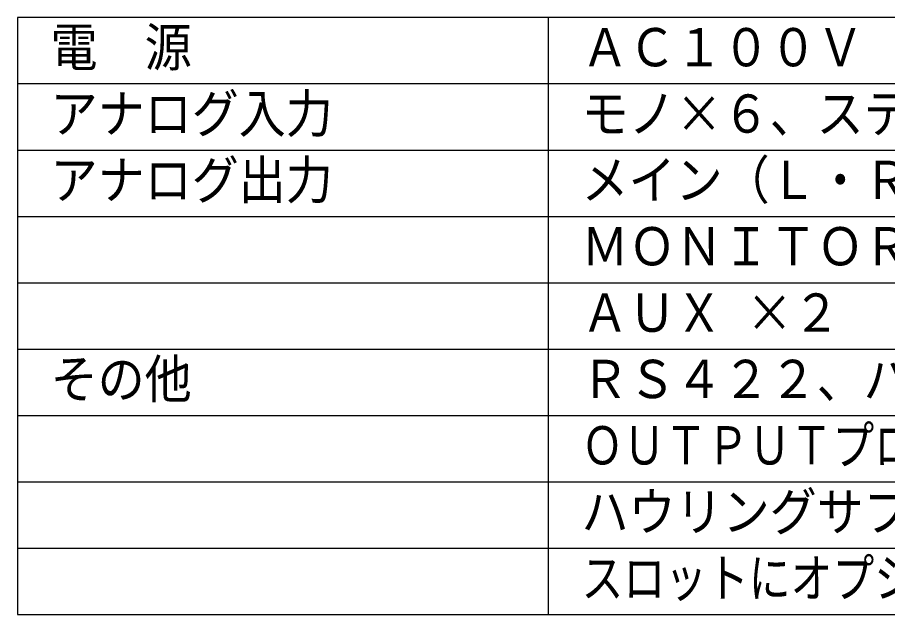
# Model space of a CAD drawing. Units: millimetres, scale not verified. Extents: x -63 to 63, y -57 to 57.
# Drawn here: x -62.5 to 3.1, y -56.5 to -11.5 of the extents above; entities that cross this region are included whole.
import ezdxf
from ezdxf.enums import TextEntityAlignment as Align

# ---------------------------------------------------------------- set-up
doc = ezdxf.new("R2010")
doc.units = ezdxf.units.MM
doc.header["$LTSCALE"] = 0.190236
doc.layers.add('0-0_MOJI1', color=2, linetype='Continuous')
doc.layers.add('0-3_WAKU', color=7, linetype='Continuous')
doc.styles.add('ＭＳ ゴシック', font='')
doc.styles.get('ＭＳ ゴシック').set_extended_font_data('MS Gothic')

msp = doc.modelspace()

# ---------------------------------------------------------------- linework, layer by layer
at = {"layer": '0-3_WAKU', "color": 4}
for p, q in [((62.5001, -11.5), (-62.5001, -11.5)), ((-62.5001, -11.5), (-62.5001, -56.5001)), ((-22.5, -56.5001), (-22.5, -11.5)), ((-62.5001, -56.5001), (62.5001, -56.5001))]:
    msp.add_line(p, q, dxfattribs=at)
at = {"layer": '0-3_WAKU', "color": 1}
for p, q in [((62.5001, -16.5), (-62.5001, -16.5)), ((-62.5001, -21.5), (62.5001, -21.5)), ((-62.5001, -26.5), (62.5001, -26.5)), ((-62.5001, -31.5001), (62.5001, -31.5001)), ((-62.5001, -36.5001), (62.5001, -36.5001)), ((-62.5001, -41.5001), (62.5001, -41.5001)), ((-62.5001, -46.5001), (62.5001, -46.5001)), ((-62.5001, -51.5001), (62.5001, -51.5001))]:
    msp.add_line(p, q, dxfattribs=at)

# ---------------------------------------------------------------- texts
at = {"layer": '0-0_MOJI1', "style": 'ＭＳ ゴシック'}
for s, width, p in [('電\u3000源', 0.9, (-60.0001, -16.0551)), ('ＡＣ１００Ｖ\u3000５０／６０Ｈｚ', 0.9, (-20, -16.0551)), ('アナログ入力', 0.9, (-60.0001, -21.0552)), ('モノ×６、ステレオ×６、ＡＵＸ（Ｌ・Ｒ）×２', 0.9, (-20, -21.0552)), ('アナログ出力', 0.9, (-60.0001, -26.0552)), ('メイン（Ｌ・Ｒ）×１、ＲＥＣ（Ｌ・Ｒ）×１', 0.9, (-20, -26.0552)), ('ＭＯＮＩＴＯＲ（Ｌ・Ｒ）×１、グループ×４', 0.9, (-20, -31.0552)), ('ＡＵＸ ×２', 0.9, (-20, -36.0552)), ('その他', 0.9, (-60.0001, -41.0552)), ('ＲＳ４２２、パターン制御×８、ＶＣＡ制御×４', 0.9, (-20, -41.0552)), ('ＯＵＴＰＵＴプロセッサー×８、デジタルリバーブ内蔵', 0.8, (-20, -46.0552)), ('ハウリングサプレッサー×４', 0.9, (-20, -51.0552)), ('スロットにオプション追加でデジタル入出力各８ｃｈ可能', 0.8, (-20, -56.0552))]:
    msp.add_text(s, height=2.887, dxfattribs=dict(at, width=width)).set_placement(p, align=Align.BOTTOM_LEFT)

doc.saveas('drawing.dxf')
